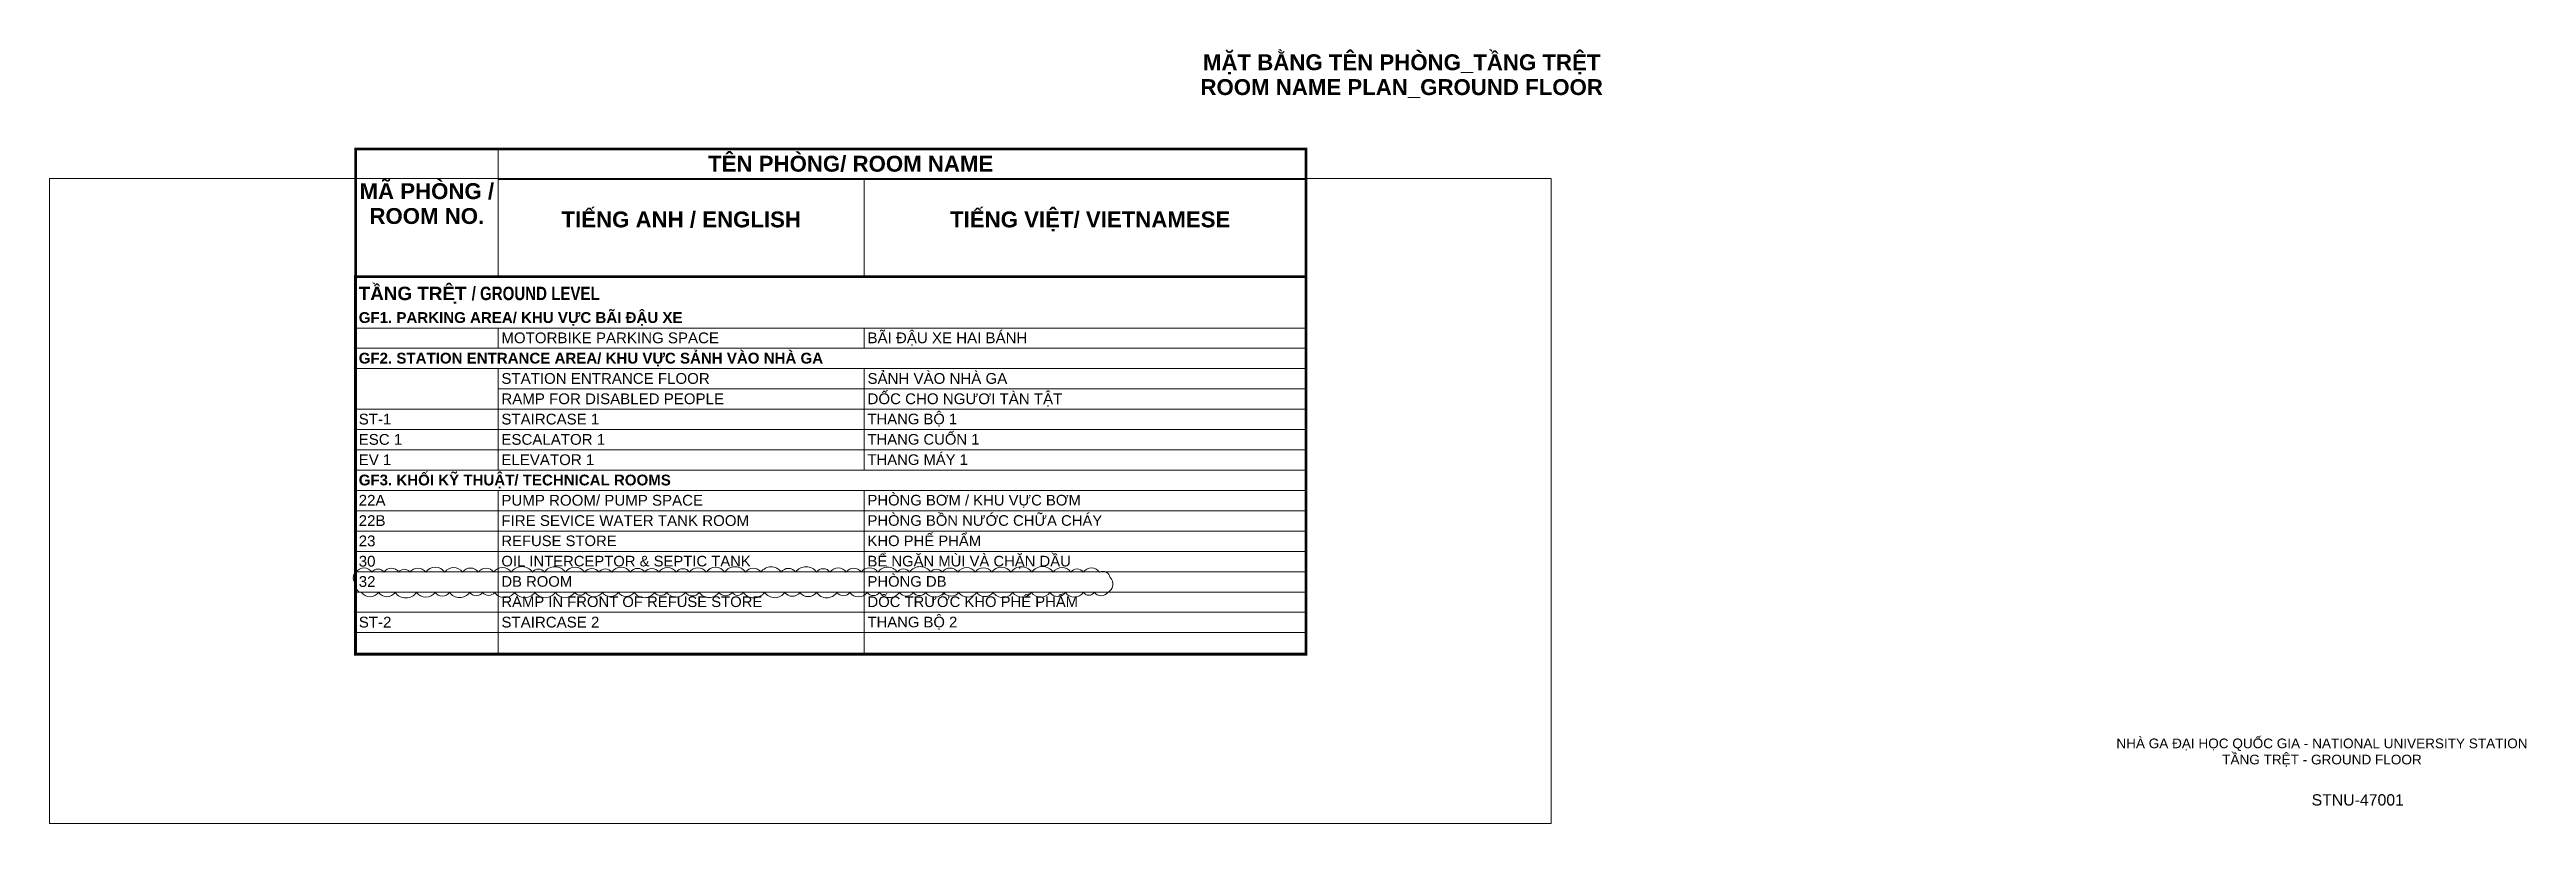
# Paper-space layout 'STNU-47001' of a CAD drawing. Header units: millimetres. Extents: x -46 to 413, y 6 to 149.
import ezdxf

# ---------------------------------------------------------------- set-up
doc = ezdxf.new("R2010")
doc.units = ezdxf.units.MM
doc.layers.add('0-REV B', color=1, linetype='Continuous', lineweight=15, true_color=0xff0000)
doc.layers.add('TEXT', color=7, linetype='Continuous')
doc.layers.add('X - AREA - Thao Dien Station_Room schedule$0$ARC_TEXT', color=255, linetype='Continuous', lineweight=9)
doc.layers.add('X - AREA - Thao Dien Station_Room schedule$0$Lines', color=7, linetype='Continuous', lineweight=9)
doc.styles.add('TEXTSTYLE_KTBV', font='arial.ttf')
doc.styles.add('X - AREA - Thao Dien Station_Room schedule$0$Arial', font='arial.ttf', dxfattribs={"height": 1.967066})
doc.styles.add('X - AREA - Thao Dien Station_Room schedule$0$Arial_1', font='arial.ttf', dxfattribs={"height": 2.950599})

psp = doc.layouts.new('STNU-47001')

# ---------------------------------------------------------------- linework, layer by layer
at = {"const_width": 0.5}
for points in [[(10.54, 130.76), (186.81, 130.76), (186.81, 107.08), (10.54, 107.08)], [(10.5, 107.08), (186.81, 107.08), (186.81, 37), (10.5, 37)]]:
    psp.add_lwpolyline(points, close=True, dxfattribs=at)
at = {"layer": '0-REV B'}
psp.add_lwpolyline([(10.61, 52.23, -0.520567), (13.58, 52.23, -0.520567), (15.77, 52.23, -0.520567), (18.55, 52.23, -0.520567), (20.62, 52.23, -0.520567), (23.52, 52.23, -0.520567), (27.08, 52.23, -0.520567), (30.35, 52.23, -0.520567), (33.28, 52.23, -0.520567), (36.15, 52.23, -0.520567), (39.39, 52.23, -0.520567), (43.33, 52.23, -0.520567), (45.54, 52.23, -0.520567), (49.42, 52.23, -0.520567), (53.03, 52.23, -0.520567), (55.68, 52.23, -0.520567), (58.02, 52.23, -0.520567), (61.5, 52.23, -0.520567), (64.17, 52.23, -0.520567), (66.75, 52.23, -0.520567), (70, 52.23, -0.520567), (72.47, 52.23, -0.520567), (75.55, 52.23, -0.520567), (78.99, 52.23, -0.520567), (82.85, 52.23, -0.520567), (85.7, 52.23, -0.520567), (89.46, 52.23, -0.520567), (92.15, 52.23, -0.520567), (96.03, 52.23, -0.520567), (98.5, 52.23, -0.520567), (101.54, 52.23, -0.520567), (104.29, 52.23, -0.520567), (107.38, 52.23, -0.520567), (111, 52.23, -0.520567), (113.27, 52.23, -0.520567), (117.21, 52.23, -0.520567), (119.31, 52.23, -0.520567), (122.24, 52.23, -0.520567), (125.44, 52.23, -0.520567), (128.51, 52.23, -0.520567), (132.11, 52.23, -0.520567), (135.94, 52.23, -0.520567), (139.92, 52.23, -0.520567), (143.19, 52.23, -0.520567), (145.49, 52.23, -0.520567), (148.52, 52.23, -0.520567), (150.46, 51.22, -0.520567), (150.04, 48.47, -0.520567), (147.55, 48.47, -0.520567), (145.5, 48.47, -0.520567), (142.17, 48.47, -0.520567), (139.3, 48.47, -0.520567), (135.87, 48.47, -0.520567), (132.42, 48.47, -0.520567), (128.76, 48.47, -0.520567), (125.73, 48.47, -0.520567), (122.37, 48.47, -0.520567), (119.63, 48.47, -0.520567), (116.24, 48.47, -0.520567), (113.98, 48.47, -0.520567), (111.38, 48.47, -0.520567), (107.69, 48.47, -0.520567), (105.41, 48.47, -0.520567), (102.19, 48.47, -0.520567), (99.82, 48.47, -0.520567), (95.99, 48.47, -0.520567), (92.94, 48.47, -0.520567), (90.15, 48.47, -0.520567), (86.38, 48.47, -0.520567), (82.44, 48.47, -0.520567), (80.33, 48.47, -0.520567), (77.93, 48.47, -0.520567), (74.25, 48.47, -0.520567), (71.7, 48.47, -0.520567), (68.22, 48.47, -0.520567), (65.99, 48.47, -0.520567), (62.17, 48.47, -0.520567), (59.26, 48.47, -0.520567), (56.29, 48.47, -0.520567), (53.19, 48.47, -0.520567), (51.16, 48.47, -0.520567), (47.57, 48.47, -0.520567), (43.79, 48.47, -0.520567), (40.02, 48.47, -0.520567), (36.29, 48.47, -0.520567), (34.09, 48.47, -0.520567), (31.69, 48.47, -0.520567), (27.94, 48.47, -0.520567), (25.25, 48.47, -0.520567), (21.84, 48.47, -0.520567), (17.85, 48.47, -0.520567), (14.78, 48.47, -0.520567), (11.63, 48.47, -0.520567), (10.61, 50.14, -0.520567)], format="xyb", close=True, dxfattribs=at)
at = {"layer": 'X - AREA - Thao Dien Station_Room schedule$0$ARC_TEXT', "lineweight": 5}
for p, q in [((186.81, 52.31), (10.5, 52.31)), ((186.81, 48.54), (10.5, 48.54))]:
    psp.add_line(p, q, dxfattribs=at)
at = {"layer": 'X - AREA - Thao Dien Station_Room schedule$0$Lines'}
for p, q in [((10.5, 130.76), (10.5, 107.08)), ((36.96, 130.76), (36.96, 107.08)), ((186.81, 125.11), (36.96, 125.11)), ((104.87, 125.11), (104.87, 107.08)), ((186.81, 97.54), (10.5, 97.54)), ((36.96, 93.78), (36.96, 97.54)), ((104.87, 97.54), (104.87, 93.78)), ((186.81, 93.78), (10.5, 93.78)), ((186.81, 90.01), (10.5, 90.01)), ((36.96, 90.01), (36.96, 71.16)), ((104.87, 90.01), (104.87, 71.16)), ((186.81, 86.24), (36.96, 86.24)), ((186.81, 82.47), (10.5, 82.47)), ((186.81, 78.7), (10.5, 78.7)), ((186.81, 74.93), (10.5, 74.93)), ((186.81, 71.16), (10.5, 71.16)), ((186.81, 71.16), (10.5, 71.16)), ((186.81, 67.39), (10.5, 67.39)), ((36.96, 67.39), (36.96, 37.24)), ((104.87, 67.39), (104.87, 37.24)), ((186.81, 63.62), (10.5, 63.62)), ((186.81, 59.85), (10.5, 59.85)), ((186.81, 59.85), (10.5, 59.85)), ((186.81, 56.08), (10.5, 56.08)), ((186.81, 44.78), (10.5, 44.78)), ((36.96, 44.78), (36.96, 37)), ((104.87, 44.78), (104.87, 37)), ((186.81, 41.01), (10.5, 41.01))]:
    psp.add_line(p, q, dxfattribs=at)
at = {"layer": 'X - AREA - Thao Dien Station_Room schedule$0$Lines', "color": 18}
psp.add_lwpolyline([(186.81, 67.39), (10.5, 67.39), (10.5, 71.16), (186.81, 71.16)], dxfattribs=at)

# ---------------------------------------------------------------- texts
at = {"insert": (375.25, 18.74), "char_height": 1.8, "width": 78.5, "attachment_point": 5, "style": 'TEXTSTYLE_KTBV'}
psp.add_mtext('NHÀ GA ĐẠI HỌC QUỐC GIA - NATIONAL UNIVERSITY STATION\\PTẦNG TRỆT - GROUND FLOOR', dxfattribs=at)
at = {"layer": 'TEXT', "ltscale": 0.5, "insert": (373.33, 11), "char_height": 2.1, "attachment_point": 1, "style": 'TEXTSTYLE_KTBV'}
psp.add_mtext_dynamic_manual_height_columns('STNU-47001', width=8.6014, gutter_width=17.5, heights=[0], dxfattribs=at)
at = {"layer": 'X - AREA - Thao Dien Station_Room schedule$0$ARC_TEXT', "lineweight": 5, "line_spacing_factor": 0.938532}
for s, insert, char_height, width, attachment_point, style in [('{\\fArial|b1|i0|c0|p34;MẶT BẰNG TÊN PHÒNG_TẦNG TRỆT\\PROOM NAME PLAN_GROUND FLOOR}', (204.55, 148.36), 2.9506, 136.0961, 2, 'X - AREA - Thao Dien Station_Room schedule$0$Arial_1'), ('{\\fArial|b1|i0|c0|p34;TÊN PHÒNG/ ROOM NAME}', (102.35, 129.52), 2.9506, 62.604, 2, 'X - AREA - Thao Dien Station_Room schedule$0$Arial_1'), ('{\\fArial|b1|i0|c0|p34;MÃ PHÒNG /\\PROOM NO.}', (23.73, 124.43), 2.9506, 29.412, 2, 'X - AREA - Thao Dien Station_Room schedule$0$Arial_1'), ('{\\fArial|b1|i0|c0|p34;TIẾNG ANH / ENGLISH}', (70.92, 119.18), 2.9506, 52.308, 2, 'X - AREA - Thao Dien Station_Room schedule$0$Arial_1'), ('{\\fArial|b1|i0|c0|p34;TIẾNG VIỆT/ VIETNAMESE}', (146.78, 119.18), 2.9506, 61.596, 2, 'X - AREA - Thao Dien Station_Room schedule$0$Arial_1'), ('{\\fArial|b1|i0|c0|p34;TẦNG TRÊ\\fArial|b1|i0|c163|p34;̣T\\fArial|b1|i0|c0|p34; \\W0.8;\\C7;/ GROUND LEVEL}', (11.1, 105.22), 2.5, 55.2305, 1, 'X - AREA - Thao Dien Station_Room schedule$0$Arial'), ('{\\fArial|b1|i0|c0|p34;GF1. PARKING AREA/ KHU VỰC BÃI ĐẬU XE}', (11.1, 100.49), 2, 71.852, 1, 'X - AREA - Thao Dien Station_Room schedule$0$Arial'), ('MOTORBIKE PARKING SPACE', (37.56, 96.72), 2, 53.7017, 1, 'X - AREA - Thao Dien Station_Room schedule$0$Arial'), ('BÃI ĐẬU XE HAI BÁNH', (105.47, 96.72), 2, 53.7017, 1, 'X - AREA - Thao Dien Station_Room schedule$0$Arial'), ('{\\fArial|b1|i0|c0|p34;GF2. STATION ENTRANCE AREA/ KHU VỰC SẢNH VÀO NHÀ GA}', (11.1, 92.95), 2, 93.7146, 1, 'X - AREA - Thao Dien Station_Room schedule$0$Arial'), ('STATION ENTRANCE FLOOR', (37.56, 89.18), 2, 53.7017, 1, 'X - AREA - Thao Dien Station_Room schedule$0$Arial'), ('SẢNH VÀO NHÀ GA', (105.47, 89.18), 2, 53.7017, 1, 'X - AREA - Thao Dien Station_Room schedule$0$Arial'), ('RAMP FOR DISABLED PEOPLE', (37.56, 85.41), 2, 53.7017, 1, 'X - AREA - Thao Dien Station_Room schedule$0$Arial'), ('DỐC CHO NGƯƠI TÀN TẬT', (105.47, 85.41), 2, 53.7017, 1, 'X - AREA - Thao Dien Station_Room schedule$0$Arial'), ('ST-1', (11.1, 81.64), 2, 63.4885, 1, 'X - AREA - Thao Dien Station_Room schedule$0$Arial'), ('STAIRCASE 1', (37.56, 81.64), 2, 63.4885, 1, 'X - AREA - Thao Dien Station_Room schedule$0$Arial'), ('THANG BỘ 1', (105.47, 81.64), 1.967, 21.624, 1, 'X - AREA - Thao Dien Station_Room schedule$0$Arial'), ('THANG CUỐN 1', (105.47, 77.87), 1.9671, 26.496, 1, 'X - AREA - Thao Dien Station_Room schedule$0$Arial'), ('ESC 1', (11.1, 77.87), 2, 11.3487, 1, 'X - AREA - Thao Dien Station_Room schedule$0$Arial'), ('EV 1', (11.1, 74.1), 2, 5.832, 1, 'X - AREA - Thao Dien Station_Room schedule$0$Arial'), ('ESCALATOR 1', (37.56, 77.87), 2, 63.4885, 1, 'X - AREA - Thao Dien Station_Room schedule$0$Arial'), ('ELEVATOR 1', (37.56, 74.1), 2, 63.4885, 1, 'X - AREA - Thao Dien Station_Room schedule$0$Arial'), ('THANG MÁY 1', (105.47, 74.1), 1.9671, 23.928, 1, 'X - AREA - Thao Dien Station_Room schedule$0$Arial'), ('{\\fArial|b1|i0|c0|p34;GF3. KHỐI KỸ THUẬT/ TECHNICAL ROOMS}', (11.1, 70.33), 2, 62.232, 1, 'X - AREA - Thao Dien Station_Room schedule$0$Arial'), ('22A', (11.1, 66.57), 2, 5.832, 1, 'X - AREA - Thao Dien Station_Room schedule$0$Arial'), ('PUMP ROOM/ PUMP SPACE', (37.56, 66.57), 2, 53.7017, 1, 'X - AREA - Thao Dien Station_Room schedule$0$Arial'), ('PHÒNG BƠM / KHU VỰC BƠM', (105.47, 66.57), 1.9671, 40.5969, 1, 'X - AREA - Thao Dien Station_Room schedule$0$Arial'), ('22B', (11.1, 62.8), 2, 5.832, 1, 'X - AREA - Thao Dien Station_Room schedule$0$Arial'), ('FIRE SEVICE WATER TANK ROOM', (37.56, 62.8), 2, 63.4885, 1, 'X - AREA - Thao Dien Station_Room schedule$0$Arial'), ('PHÒNG BỒN NƯỚC CHỮA CHÁY', (105.47, 62.8), 1.9671, 47.6261, 1, 'X - AREA - Thao Dien Station_Room schedule$0$Arial'), ('30', (11.1, 55.26), 2, 5.832, 1, 'X - AREA - Thao Dien Station_Room schedule$0$Arial'), ('23', (11.1, 59.03), 2, 5.832, 1, 'X - AREA - Thao Dien Station_Room schedule$0$Arial'), ('OIL INTERCEPTOR & SEPTIC TANK', (37.56, 55.26), 1.9671, 54.12, 1, 'X - AREA - Thao Dien Station_Room schedule$0$Arial'), ('REFUSE STORE', (37.56, 59.03), 1.9671, 40.68, 1, 'X - AREA - Thao Dien Station_Room schedule$0$Arial'), ('KHO PHẾ PHẨM', (105.47, 59.03), 1.9671, 44.28, 1, 'X - AREA - Thao Dien Station_Room schedule$0$Arial'), ('BỂ NGĂN MÙI VÀ CHẶN DẦU', (105.47, 55.26), 1.9671, 46.896, 1, 'X - AREA - Thao Dien Station_Room schedule$0$Arial'), ('32', (11.1, 51.49), 2, 5.832, 1, 'X - AREA - Thao Dien Station_Room schedule$0$Arial'), ('DB ROOM', (37.56, 51.49), 1.967, 51.2119, 1, 'X - AREA - Thao Dien Station_Room schedule$0$Arial'), ('PHÒNG DB', (105.47, 51.49), 1.967, 51.216, 1, 'X - AREA - Thao Dien Station_Room schedule$0$Arial'), ('RAMP IN FRONT OF REFUSE STORE', (37.56, 47.72), 1.9671, 51.2119, 1, 'X - AREA - Thao Dien Station_Room schedule$0$Arial'), ('DỐC TRƯỚC KHO PHẾ PHẨM', (105.47, 47.72), 1.9671, 44.28, 1, 'X - AREA - Thao Dien Station_Room schedule$0$Arial'), ('ST-2', (11.11, 43.95), 2, 63.4885, 1, 'X - AREA - Thao Dien Station_Room schedule$0$Arial'), ('STAIRCASE 2', (37.57, 43.95), 2, 63.4885, 1, 'X - AREA - Thao Dien Station_Room schedule$0$Arial'), ('THANG BỘ 2', (105.48, 43.95), 1.967, 21.624, 1, 'X - AREA - Thao Dien Station_Room schedule$0$Arial')]:
    psp.add_mtext(s, dxfattribs=dict(at, insert=insert, char_height=char_height, width=width, attachment_point=attachment_point, style=style))

# ---------------------------------------------------------------- viewports
at = {"layer": '0'}
psp.add_viewport(center=(93.01, 65.44), size=(278.52, 119.7467), view_center_point=(93.01, 65.44), view_height=119.7467, dxfattribs=at)

doc.saveas('drawing.dxf')
